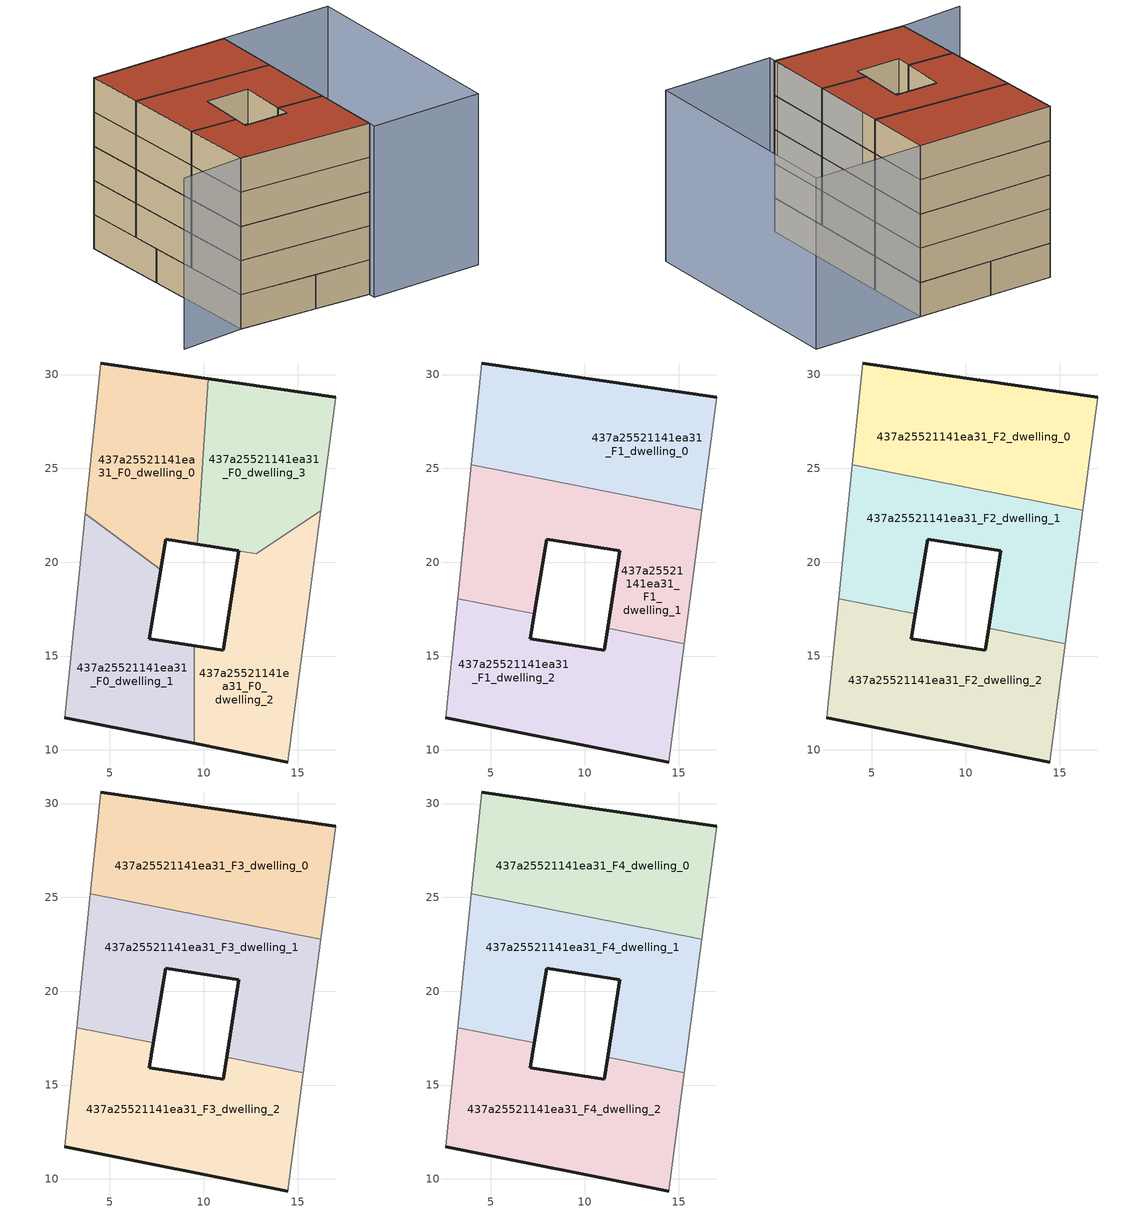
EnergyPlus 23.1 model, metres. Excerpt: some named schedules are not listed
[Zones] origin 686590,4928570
437a25521141ea31_F0_dwelling_0
 floor ground (EU_floor_Construction): 9.66,20.95 10.23,29.79 4.51,30.62 3.69,22.59 7.7,19.6 7.96,21.22 z0
 wall outside (EU_wall_Construction): 9.66,20.95 7.96,21.22 7.7,19.6 / 4.51,30.62 10.23,29.79 z0:3
 wall adiabatic (EU_wall_Construction): 3.69,22.59 4.51,30.62 z0:3
 wall to 437a25521141ea31_F0_dwelling_1 (EU_wall_Construction): 7.7,19.6 3.69,22.59 z0:3
 wall to 437a25521141ea31_F0_dwelling_3 (EU_wall_Construction): 10.23,29.79 9.66,20.95 z0:3
437a25521141ea31_F0_dwelling_1
 floor ground (EU_floor_Construction): 9.5,10.34 9.49,15.55 7.1,15.92 7.7,19.6 3.69,22.59 2.58,11.72 z0
 wall outside (EU_wall_Construction): 7.7,19.6 7.1,15.92 9.49,15.55 / 9.5,10.34 2.58,11.72 z0:3
 wall adiabatic (EU_wall_Construction): 2.58,11.72 3.69,22.59 z0:3
 wall to 437a25521141ea31_F0_dwelling_2 (EU_wall_Construction): 9.49,15.55 9.5,10.34 z0:3
437a25521141ea31_F0_dwelling_2
 floor ground (EU_floor_Construction): 14.47,9.36 16.24,22.76 12.8,20.46 9.72,20.95 11.85,20.61 11.04,15.31 9.49,15.55 9.5,10.34 z0
 wall outside (EU_wall_Construction): 14.47,9.36 9.5,10.34 / 9.49,15.55 11.04,15.31 11.85,20.61 9.66,20.96 z0:3
 wall adiabatic (EU_wall_Construction): 16.24,22.76 14.47,9.36 z0:3
 wall to 437a25521141ea31_F0_dwelling_3 (EU_wall_Construction): 9.66,20.96 12.8,20.46 16.24,22.76 z0:3
437a25521141ea31_F0_dwelling_3
 floor ground (EU_floor_Construction): 16.24,22.76 17.04,28.8 10.23,29.79 9.66,20.95 12.8,20.46 z0
 wall outside (EU_wall_Construction): 10.23,29.79 17.04,28.8 z0:3
 wall adiabatic (EU_wall_Construction): 17.04,28.8 16.24,22.76 z0:3
437a25521141ea31_F1_dwelling_0
 floor to 437a25521141ea31_F0_dwelling_0 (EU_floor_Construction): 9.86,24.03 10.23,29.79 4.51,30.62 3.96,25.2 z3
 floor to 437a25521141ea31_F0_dwelling_3 (EU_floor_Construction): 16.24,22.76 17.04,28.8 10.23,29.79 9.86,24.03 z3
 wall outside (EU_wall_Construction): 4.51,30.62 17.04,28.8 z3:6
 wall adiabatic (EU_wall_Construction): 17.04,28.8 16.24,22.76 / 3.96,25.2 4.51,30.62 z3:6
 wall to 437a25521141ea31_F1_dwelling_1 (EU_wall_Construction): 16.24,22.76 3.96,25.2 z3:6
437a25521141ea31_F1_dwelling_1
 floor to 437a25521141ea31_F0_dwelling_0 (EU_floor_Construction): 9.66,20.96 9.86,24.03 3.96,25.2 3.69,22.59 7.7,19.6 7.96,21.22 z3
 floor to 437a25521141ea31_F0_dwelling_1 (EU_floor_Construction): 7.32,17.25 7.7,19.6 3.69,22.59 3.23,18.06 z3
 floor to 437a25521141ea31_F0_dwelling_3 (EU_floor_Construction): 16.24,22.76 9.86,24.03 9.66,20.96 12.8,20.46 z3
 floor to 437a25521141ea31_F0_dwelling_2 (EU_floor_Construction): 15.3,15.66 16.24,22.76 12.8,20.46 12.56,20.5 11.85,20.61 11.22,16.47 z3
 wall outside (EU_wall_Construction): 11.22,16.47 11.85,20.61 7.96,21.22 7.32,17.25 z3:6
 wall adiabatic (EU_wall_Construction): 3.23,18.06 3.96,25.2 / 16.24,22.76 15.3,15.66 z3:6
 wall to 437a25521141ea31_F1_dwelling_2 (EU_wall_Construction): 7.32,17.25 3.23,18.06 / 15.3,15.66 11.22,16.47 z3:6
437a25521141ea31_F1_dwelling_2
 floor to 437a25521141ea31_F0_dwelling_1 (EU_floor_Construction): 9.5,10.34 9.49,15.55 7.1,15.92 7.32,17.25 3.23,18.06 2.58,11.72 z3
 floor to 437a25521141ea31_F0_dwelling_2 (EU_floor_Construction): 14.47,9.36 15.3,15.66 11.22,16.47 11.04,15.31 9.49,15.55 9.5,10.34 z3
 wall outside (EU_wall_Construction): 7.32,17.25 7.1,15.92 11.04,15.31 11.22,16.47 / 14.47,9.36 2.58,11.72 z3:6
 wall adiabatic (EU_wall_Construction): 15.3,15.66 14.47,9.36 / 2.58,11.72 3.23,18.06 z3:6
437a25521141ea31_F2_dwelling_0
 floor to 437a25521141ea31_F1_dwelling_0 (EU_floor_Construction): 16.24,22.76 17.04,28.8 4.51,30.62 3.96,25.2 z6
 wall outside (EU_wall_Construction): 4.51,30.62 17.04,28.8 z6:9
 wall adiabatic (EU_wall_Construction): 17.04,28.8 16.24,22.76 / 3.96,25.2 4.51,30.62 z6:9
 wall to 437a25521141ea31_F2_dwelling_1 (EU_wall_Construction): 16.24,22.76 3.96,25.2 z6:9
437a25521141ea31_F2_dwelling_1
 floor to 437a25521141ea31_F1_dwelling_1 (EU_floor_Construction): 15.3,15.66 16.24,22.76 3.96,25.2 3.23,18.06 7.32,17.25 7.96,21.22 11.85,20.61 11.22,16.47 z6
 wall outside (EU_wall_Construction): 11.22,16.47 11.85,20.61 7.96,21.22 7.32,17.25 z6:9
 wall adiabatic (EU_wall_Construction): 3.23,18.06 3.96,25.2 / 16.24,22.76 15.3,15.66 z6:9
 wall to 437a25521141ea31_F2_dwelling_2 (EU_wall_Construction): 7.32,17.25 3.23,18.06 / 15.3,15.66 11.22,16.47 z6:9
437a25521141ea31_F2_dwelling_2
 floor to 437a25521141ea31_F1_dwelling_2 (EU_floor_Construction): 14.47,9.36 15.3,15.66 11.22,16.47 11.04,15.31 7.1,15.92 7.32,17.25 3.23,18.06 2.58,11.72 z6
 wall outside (EU_wall_Construction): 7.32,17.25 7.1,15.92 11.04,15.31 11.22,16.47 / 14.47,9.36 2.58,11.72 z6:9
 wall adiabatic (EU_wall_Construction): 15.3,15.66 14.47,9.36 / 2.58,11.72 3.23,18.06 z6:9
437a25521141ea31_F3_dwelling_0
 floor to 437a25521141ea31_F2_dwelling_0 (EU_floor_Construction): 16.24,22.76 17.04,28.8 4.51,30.62 3.96,25.2 z9
 wall outside (EU_wall_Construction): 4.51,30.62 17.04,28.8 z9:12
 wall adiabatic (EU_wall_Construction): 17.04,28.8 16.24,22.76 / 3.96,25.2 4.51,30.62 z9:12
 wall to 437a25521141ea31_F3_dwelling_1 (EU_wall_Construction): 16.24,22.76 3.96,25.2 z9:12
437a25521141ea31_F3_dwelling_1
 floor to 437a25521141ea31_F2_dwelling_1 (EU_floor_Construction): 15.3,15.66 16.24,22.76 3.96,25.2 3.23,18.06 7.32,17.25 7.96,21.22 11.85,20.61 11.22,16.47 z9
 wall outside (EU_wall_Construction): 11.22,16.47 11.85,20.61 7.96,21.22 7.32,17.25 z9:12
 wall adiabatic (EU_wall_Construction): 3.23,18.06 3.96,25.2 / 16.24,22.76 15.3,15.66 z9:12
 wall to 437a25521141ea31_F3_dwelling_2 (EU_wall_Construction): 7.32,17.25 3.23,18.06 / 15.3,15.66 11.22,16.47 z9:12
437a25521141ea31_F3_dwelling_2
 floor to 437a25521141ea31_F2_dwelling_2 (EU_floor_Construction): 14.47,9.36 15.3,15.66 11.22,16.47 11.04,15.31 7.1,15.92 7.32,17.25 3.23,18.06 2.58,11.72 z9
 wall outside (EU_wall_Construction): 7.32,17.25 7.1,15.92 11.04,15.31 11.22,16.47 / 14.47,9.36 2.58,11.72 z9:12
 wall adiabatic (EU_wall_Construction): 15.3,15.66 14.47,9.36 / 2.58,11.72 3.23,18.06 z9:12
437a25521141ea31_F4_dwelling_0
 floor to 437a25521141ea31_F3_dwelling_0 (EU_floor_Construction): 16.24,22.76 17.04,28.8 4.51,30.62 3.96,25.2 z12
 wall outside (EU_wall_Construction): 4.51,30.62 17.04,28.8 z12:15
 wall adiabatic (EU_wall_Construction): 17.04,28.8 16.24,22.76 / 3.96,25.2 4.51,30.62 z12:15
 wall to 437a25521141ea31_F4_dwelling_1 (EU_wall_Construction): 16.24,22.76 3.96,25.2 z12:15
 roof outside (EU_roof_Construction): 17.04,28.8 16.24,22.76 3.96,25.2 4.51,30.62 z15
437a25521141ea31_F4_dwelling_1
 floor to 437a25521141ea31_F3_dwelling_1 (EU_floor_Construction): 15.3,15.66 16.24,22.76 3.96,25.2 3.23,18.06 7.32,17.25 7.96,21.22 11.85,20.61 11.22,16.47 z12
 wall outside (EU_wall_Construction): 11.22,16.47 11.85,20.61 7.96,21.22 7.32,17.25 z12:15
 wall adiabatic (EU_wall_Construction): 3.23,18.06 3.96,25.2 / 16.24,22.76 15.3,15.66 z12:15
 wall to 437a25521141ea31_F4_dwelling_2 (EU_wall_Construction): 7.32,17.25 3.23,18.06 / 15.3,15.66 11.22,16.47 z12:15
 roof outside (EU_roof_Construction): 16.24,22.76 15.3,15.66 11.22,16.47 11.85,20.61 7.96,21.22 7.32,17.25 3.23,18.06 3.96,25.2 z15
437a25521141ea31_F4_dwelling_2
 floor to 437a25521141ea31_F3_dwelling_2 (EU_floor_Construction): 14.47,9.36 15.3,15.66 11.22,16.47 11.04,15.31 7.1,15.92 7.32,17.25 3.23,18.06 2.58,11.72 z12
 wall outside (EU_wall_Construction): 7.32,17.25 7.1,15.92 11.04,15.31 11.22,16.47 / 14.47,9.36 2.58,11.72 z12:15
 wall adiabatic (EU_wall_Construction): 15.3,15.66 14.47,9.36 / 2.58,11.72 3.23,18.06 z12:15
 roof outside (EU_roof_Construction): 15.3,15.66 14.47,9.36 2.58,11.72 3.23,18.06 7.32,17.25 7.1,15.92 11.04,15.31 11.22,16.47 z15
shading: 3.13,11.68 -3.23,12.14 / 14.38,8.7 17.04,28.8 / 17.04,28.8 27.16,27.46 / 27.16,27.46 24.5,7.37 / 24.5,7.37 14.38,8.7 z0:15
[Building]
EU S2 Campaign: North Axis=0; Terrain=City; Solar Distribution=FullExterior
[Site:Location]
Bologna: Latitude=44.5; Longitude=11.25; Time Zone=1; Elevation=37
[SizingPeriod:WeatherFileDays]
AnnualSizingPeriod: Begin Month=1; Begin Day of Month=1; End Month=12; End Day of Month=31; Day of Week for Start Day=Monday; Use Weather File Daylight Saving Period=No; Use Weather File Rain and Snow Indicators=No
[MATERIAL]
EU_InternalMass_Material: Roughness=MediumRough; Thickness=0.1; Conductivity=1; Density=1800; Specific Heat=900; Thermal Absorptance=0.9; Solar Absorptance=0.7; Visible Absorptance=0.7
[MATERIAL:NOMASS] Roughness=MediumRough; Thermal Absorptance=0.9; Solar Absorptance=0.7; Visible Absorptance=0.7
Name | Thermal Resistance
EU_wall_NoMass | 0.905828
EU_roof_NoMass | 0.37593
EU_floor_NoMass | 0.67114
[CONSTRUCTION]
EU_wall_Construction: EU_wall_NoMass
EU_roof_Construction: EU_roof_NoMass
EU_floor_Construction: EU_floor_NoMass
EU_InternalMass_Construction: EU_InternalMass_Material
[ZONE] Type=1; Multiplier=1; Ceiling Height=autocalculate; Floor Area=autocalculate; Part of Total Floor Area=Yes
Name | Volume
437a25521141ea31_F0_dwelling_0 | 163.135
437a25521141ea31_F1_dwelling_0 | 217.506
437a25521141ea31_F2_dwelling_0; 437a25521141ea31_F3_dwelling_0; 437a25521141ea31_F4_dwelling_0 | 217.507
437a25521141ea31_F0_dwelling_1 | 163.112
437a25521141ea31_F1_dwelling_1 | 217.431
437a25521141ea31_F2_dwelling_1; 437a25521141ea31_F3_dwelling_1; 437a25521141ea31_F4_dwelling_1 | 217.512
437a25521141ea31_F0_dwelling_2 | 164.431
437a25521141ea31_F1_dwelling_2 | 217.49
437a25521141ea31_F2_dwelling_2; 437a25521141ea31_F3_dwelling_2; 437a25521141ea31_F4_dwelling_2 | 217.493
437a25521141ea31_F0_dwelling_3 | 161.814
[INTERNALMASS] Construction=EU_InternalMass_Construction
Name | Zone or ZoneList | Surface Area
437a25521141ea31_F0_dwelling_0_EU_InternalMass | 437a25521141ea31_F0_dwelling_0 | 54.3786
437a25521141ea31_F0_dwelling_1_EU_InternalMass | 437a25521141ea31_F0_dwelling_1 | 54.3711
437a25521141ea31_F0_dwelling_2_EU_InternalMass | 437a25521141ea31_F0_dwelling_2 | 54.8187
437a25521141ea31_F0_dwelling_3_EU_InternalMass | 437a25521141ea31_F0_dwelling_3 | 53.9461
437a25521141ea31_F1_dwelling_0_EU_InternalMass | 437a25521141ea31_F1_dwelling_0 | 72.5024
437a25521141ea31_F1_dwelling_1_EU_InternalMass | 437a25521141ea31_F1_dwelling_1 | 72.5038
437a25521141ea31_F1_dwelling_2_EU_InternalMass | 437a25521141ea31_F1_dwelling_2 | 72.4975
437a25521141ea31_F2_dwelling_0_EU_InternalMass | 437a25521141ea31_F2_dwelling_0 | 72.5024
437a25521141ea31_F2_dwelling_1_EU_InternalMass | 437a25521141ea31_F2_dwelling_1 | 72.5038
437a25521141ea31_F2_dwelling_2_EU_InternalMass | 437a25521141ea31_F2_dwelling_2 | 72.4975
437a25521141ea31_F3_dwelling_0_EU_InternalMass | 437a25521141ea31_F3_dwelling_0 | 72.5024
437a25521141ea31_F3_dwelling_1_EU_InternalMass | 437a25521141ea31_F3_dwelling_1 | 72.5038
437a25521141ea31_F3_dwelling_2_EU_InternalMass | 437a25521141ea31_F3_dwelling_2 | 72.4975
437a25521141ea31_F4_dwelling_0_EU_InternalMass | 437a25521141ea31_F4_dwelling_0 | 72.5024
437a25521141ea31_F4_dwelling_1_EU_InternalMass | 437a25521141ea31_F4_dwelling_1 | 72.5038
437a25521141ea31_F4_dwelling_2_EU_InternalMass | 437a25521141ea31_F4_dwelling_2 | 72.4975
[OTHEREQUIPMENT] Fuel Type=Electricity; Design Level Calculation Method=Watts/Area; Power per Zone Floor Area=1; Fraction Latent=0; Fraction Radiant=0; Fraction Lost=0; Carbon Dioxide Generation Rate=0; EndUse Subcategory=EU_Step8_InternalGains
Name | Zone or ZoneList or Space or SpaceList | Schedule
EU_Step8_InternalGain_437a25521141ea31_F0_dwelling_0_f000 | 437a25521141ea31_F0_dwelling_0 | EU_Step8_GainSchedule_437a25521141ea31_F0_dwelling_0_f000
EU_Step8_InternalGain_437a25521141ea31_F0_dwelling_1_f000 | 437a25521141ea31_F0_dwelling_1 | EU_Step8_GainSchedule_437a25521141ea31_F0_dwelling_1_f000
EU_Step8_InternalGain_437a25521141ea31_F0_dwelling_2_f000 | 437a25521141ea31_F0_dwelling_2 | EU_Step8_GainSchedule_437a25521141ea31_F0_dwelling_2_f000
EU_Step8_InternalGain_437a25521141ea31_F0_dwelling_3_f000 | 437a25521141ea31_F0_dwelling_3 | EU_Step8_GainSchedule_437a25521141ea31_F0_dwelling_3_f000
EU_Step8_InternalGain_437a25521141ea31_F1_dwelling_0_f000 | 437a25521141ea31_F1_dwelling_0 | EU_Step8_GainSchedule_437a25521141ea31_F1_dwelling_0_f000
EU_Step8_InternalGain_437a25521141ea31_F1_dwelling_1_f000 | 437a25521141ea31_F1_dwelling_1 | EU_Step8_GainSchedule_437a25521141ea31_F1_dwelling_1_f000
EU_Step8_InternalGain_437a25521141ea31_F1_dwelling_2_f000 | 437a25521141ea31_F1_dwelling_2 | EU_Step8_GainSchedule_437a25521141ea31_F1_dwelling_2_f000
EU_Step8_InternalGain_437a25521141ea31_F2_dwelling_0_f000 | 437a25521141ea31_F2_dwelling_0 | EU_Step8_GainSchedule_437a25521141ea31_F2_dwelling_0_f000
EU_Step8_InternalGain_437a25521141ea31_F2_dwelling_1_f000 | 437a25521141ea31_F2_dwelling_1 | EU_Step8_GainSchedule_437a25521141ea31_F2_dwelling_1_f000
EU_Step8_InternalGain_437a25521141ea31_F2_dwelling_2_f000 | 437a25521141ea31_F2_dwelling_2 | EU_Step8_GainSchedule_437a25521141ea31_F2_dwelling_2_f000
EU_Step8_InternalGain_437a25521141ea31_F3_dwelling_0_f000 | 437a25521141ea31_F3_dwelling_0 | EU_Step8_GainSchedule_437a25521141ea31_F3_dwelling_0_f000
EU_Step8_InternalGain_437a25521141ea31_F3_dwelling_1_f000 | 437a25521141ea31_F3_dwelling_1 | EU_Step8_GainSchedule_437a25521141ea31_F3_dwelling_1_f000
EU_Step8_InternalGain_437a25521141ea31_F3_dwelling_2_f000 | 437a25521141ea31_F3_dwelling_2 | EU_Step8_GainSchedule_437a25521141ea31_F3_dwelling_2_f000
EU_Step8_InternalGain_437a25521141ea31_F4_dwelling_0_f000 | 437a25521141ea31_F4_dwelling_0 | EU_Step8_GainSchedule_437a25521141ea31_F4_dwelling_0_f000
EU_Step8_InternalGain_437a25521141ea31_F4_dwelling_1_f000 | 437a25521141ea31_F4_dwelling_1 | EU_Step8_GainSchedule_437a25521141ea31_F4_dwelling_1_f000
EU_Step8_InternalGain_437a25521141ea31_F4_dwelling_2_f000 | 437a25521141ea31_F4_dwelling_2 | EU_Step8_GainSchedule_437a25521141ea31_F4_dwelling_2_f000
[ZONEVENTILATION:DESIGNFLOWRATE] Schedule=EU_AlwaysOn; Design Flow Rate Calculation Method=AirChanges/Hour; Air Changes per Hour=0.73129; Ventilation Type=Natural; Fan Pressure Rise=0; Fan Total Efficiency=1; Constant Term Coefficient=1; Temperature Term Coefficient=0; Velocity Term Coefficient=0; Velocity Squared Term Coefficient=0; Minimum Indoor Temperature=-100; Maximum Indoor Temperature=100; Delta Temperature=-100; Minimum Outdoor Temperature=-100; Maximum Outdoor Temperature=100; Maximum Wind Speed=40
Name | Zone or ZoneList or Space or SpaceList
EU_ConstantAir_437a25521141ea31_F0_dwelling_0 | 437a25521141ea31_F0_dwelling_0
EU_ConstantAir_437a25521141ea31_F0_dwelling_1 | 437a25521141ea31_F0_dwelling_1
EU_ConstantAir_437a25521141ea31_F0_dwelling_2 | 437a25521141ea31_F0_dwelling_2
EU_ConstantAir_437a25521141ea31_F0_dwelling_3 | 437a25521141ea31_F0_dwelling_3
EU_ConstantAir_437a25521141ea31_F1_dwelling_0 | 437a25521141ea31_F1_dwelling_0
EU_ConstantAir_437a25521141ea31_F1_dwelling_1 | 437a25521141ea31_F1_dwelling_1
EU_ConstantAir_437a25521141ea31_F1_dwelling_2 | 437a25521141ea31_F1_dwelling_2
EU_ConstantAir_437a25521141ea31_F2_dwelling_0 | 437a25521141ea31_F2_dwelling_0
EU_ConstantAir_437a25521141ea31_F2_dwelling_1 | 437a25521141ea31_F2_dwelling_1
EU_ConstantAir_437a25521141ea31_F2_dwelling_2 | 437a25521141ea31_F2_dwelling_2
EU_ConstantAir_437a25521141ea31_F3_dwelling_0 | 437a25521141ea31_F3_dwelling_0
EU_ConstantAir_437a25521141ea31_F3_dwelling_1 | 437a25521141ea31_F3_dwelling_1
EU_ConstantAir_437a25521141ea31_F3_dwelling_2 | 437a25521141ea31_F3_dwelling_2
EU_ConstantAir_437a25521141ea31_F4_dwelling_0 | 437a25521141ea31_F4_dwelling_0
EU_ConstantAir_437a25521141ea31_F4_dwelling_1 | 437a25521141ea31_F4_dwelling_1
EU_ConstantAir_437a25521141ea31_F4_dwelling_2 | 437a25521141ea31_F4_dwelling_2
[HVACTEMPLATE:THERMOSTAT] Constant Heating Setpoint=20; Constant Cooling Setpoint=50
EU_HeatOnly_437a25521141ea31_F0_dwelling_0; EU_HeatOnly_437a25521141ea31_F0_dwelling_1; EU_HeatOnly_437a25521141ea31_F0_dwelling_2; EU_HeatOnly_437a25521141ea31_F0_dwelling_3; EU_HeatOnly_437a25521141ea31_F1_dwelling_0; EU_HeatOnly_437a25521141ea31_F1_dwelling_1; EU_HeatOnly_437a25521141ea31_F1_dwelling_2; EU_HeatOnly_437a25521141ea31_F2_dwelling_0; EU_HeatOnly_437a25521141ea31_F2_dwelling_1; EU_HeatOnly_437a25521141ea31_F2_dwelling_2; EU_HeatOnly_437a25521141ea31_F3_dwelling_0; EU_HeatOnly_437a25521141ea31_F3_dwelling_1; EU_HeatOnly_437a25521141ea31_F3_dwelling_2; EU_HeatOnly_437a25521141ea31_F4_dwelling_0; EU_HeatOnly_437a25521141ea31_F4_dwelling_1; EU_HeatOnly_437a25521141ea31_F4_dwelling_2
[HVACTEMPLATE:ZONE:IDEALLOADSAIRSYSTEM] System Availability Schedule=EU_AlwaysOn; Maximum Heating Supply Air Temperature=50; Minimum Cooling Supply Air Temperature=13; Maximum Heating Supply Air Humidity Ratio=0.0156; Minimum Cooling Supply Air Humidity Ratio=0.0077; Heating Limit=NoLimit; Cooling Limit=NoLimit; Heating Availability Schedule=EU_AlwaysOn; Cooling Availability Schedule=EU_CoolingOff; Dehumidification Control Type=ConstantSensibleHeatRatio; Cooling Sensible Heat Ratio=0.7; Dehumidification Setpoint=60; Humidification Control Type=None; Humidification Setpoint=30; Outdoor Air Method=None; Outdoor Air Flow Rate per Person=0.00944; Outdoor Air Flow Rate per Zone Floor Area=0; Outdoor Air Flow Rate per Zone=0; Demand Controlled Ventilation Type=None; Outdoor Air Economizer Type=NoEconomizer; Heat Recovery Type=None; Sensible Heat Recovery Effectiveness=0.7; Latent Heat Recovery Effectiveness=0.65
Name | Template Thermostat
437a25521141ea31_F0_dwelling_0 | EU_HeatOnly_437a25521141ea31_F0_dwelling_0
437a25521141ea31_F0_dwelling_1 | EU_HeatOnly_437a25521141ea31_F0_dwelling_1
437a25521141ea31_F0_dwelling_2 | EU_HeatOnly_437a25521141ea31_F0_dwelling_2
437a25521141ea31_F0_dwelling_3 | EU_HeatOnly_437a25521141ea31_F0_dwelling_3
437a25521141ea31_F1_dwelling_0 | EU_HeatOnly_437a25521141ea31_F1_dwelling_0
437a25521141ea31_F1_dwelling_1 | EU_HeatOnly_437a25521141ea31_F1_dwelling_1
437a25521141ea31_F1_dwelling_2 | EU_HeatOnly_437a25521141ea31_F1_dwelling_2
437a25521141ea31_F2_dwelling_0 | EU_HeatOnly_437a25521141ea31_F2_dwelling_0
437a25521141ea31_F2_dwelling_1 | EU_HeatOnly_437a25521141ea31_F2_dwelling_1
437a25521141ea31_F2_dwelling_2 | EU_HeatOnly_437a25521141ea31_F2_dwelling_2
437a25521141ea31_F3_dwelling_0 | EU_HeatOnly_437a25521141ea31_F3_dwelling_0
437a25521141ea31_F3_dwelling_1 | EU_HeatOnly_437a25521141ea31_F3_dwelling_1
437a25521141ea31_F3_dwelling_2 | EU_HeatOnly_437a25521141ea31_F3_dwelling_2
437a25521141ea31_F4_dwelling_0 | EU_HeatOnly_437a25521141ea31_F4_dwelling_0
437a25521141ea31_F4_dwelling_1 | EU_HeatOnly_437a25521141ea31_F4_dwelling_1
